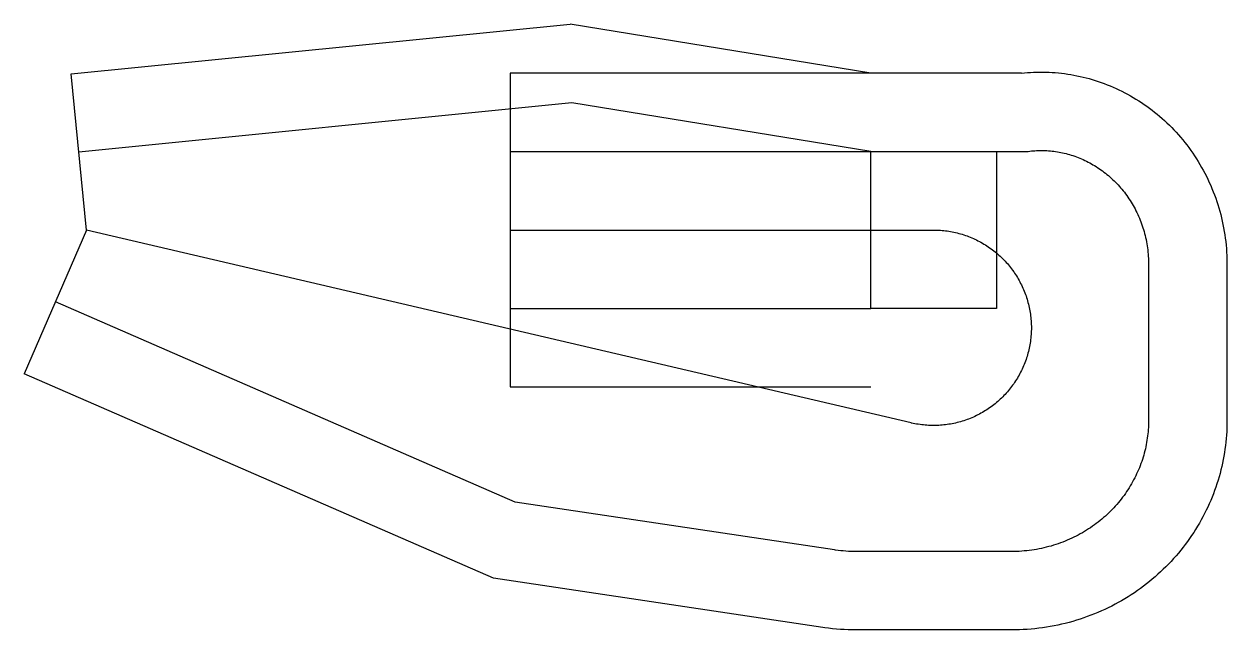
# Model space of a CAD drawing. Header units: metres. Extents: x -21478 to 6927, y -9444 to 4865.
import ezdxf

# ---------------------------------------------------------------- set-up
doc = ezdxf.new("R2010")
doc.units = ezdxf.units.M

msp = doc.modelspace()

# ---------------------------------------------------------------- linework, layer by layer
at = {"color": 1}
for p, q in [((-20369, 3686), (-8579, 4865)), ((-1482, 3704), (-8579, 4865)), ((-10000, 3704), (-10000, -3704)), ((2072, 3704), (-10000, 3704)), ((-20000, 0), (-20369, 3686)), ((-8544, 3007), (-20184, 1843)), ((-1482, 1852), (-8544, 3007)), ((-10000, 1852), (2192, 1852)), ((-20000, 0), (-21478, -3396)), ((5075, -805), (5075, -4509)), ((6927, -805), (6927, -4509)), ((-9878, -6425), (-20739, -1698)), ((-10000, -1852), (-1482, -1852)), ((-10394, -8221), (-21478, -3396)), ((-10000, -3704), (-1482, -3704)), ((-2344, -7554), (-9878, -6425)), ((1842, -7592), (-1831, -7592)), ((-2618, -9386), (-10394, -8221)), ((1842, -9444), (-1831, -9444))]:
    msp.add_line(p, q, dxfattribs=at)
for points in [[(2072, 3704), (2144, 3712), (2216, 3718), (2288, 3723), (2361, 3727), (2434, 3729), (2507, 3730), (2580, 3730), (2653, 3729), (2726, 3726), (2799, 3723), (2873, 3717), (2946, 3711), (3019, 3703), (3093, 3694), (3166, 3684), (3239, 3672), (3312, 3659), (3385, 3645), (3458, 3630), (3530, 3613), (3602, 3595), (3675, 3575), (3746, 3555), (3818, 3533), (3889, 3510), (3960, 3485), (4031, 3459), (4101, 3432), (4171, 3404), (4241, 3375), (4310, 3344), (4378, 3312), (4446, 3278), (4514, 3244), (4581, 3208), (4648, 3171), (4714, 3133), (4779, 3094), (4844, 3053), (4908, 3011), (4972, 2968), (5035, 2924), (5097, 2879), (5158, 2833), (5219, 2785), (5279, 2737), (5338, 2687), (5397, 2636), (5454, 2584), (5511, 2531), (5567, 2477), (5622, 2422), (5676, 2366), (5729, 2309), (5782, 2251), (5833, 2192), (5883, 2132), (5933, 2071), (5981, 2009), (6029, 1946), (6075, 1882), (6120, 1817), (6164, 1752), (6207, 1685), (6249, 1618), (6290, 1550), (6330, 1481), (6368, 1412), (6406, 1341), (6442, 1270), (6477, 1198), (6511, 1126), (6543, 1053), (6574, 979), (6604, 904), (6633, 829), (6661, 754), (6687, 677), (6712, 600), (6736, 523), (6758, 445), (6779, 367), (6798, 288), (6817, 209), (6833, 129), (6849, 50), (6863, -31), (6876, -112), (6887, -193), (6897, -274), (6906, -355), (6913, -437), (6918, -519), (6923, -601), (6926, -684), (6927, -766), (6927, -805)], [(1482, -1852), (-1482, -1852), (-1482, 1852), (1482, 1852), (1482, -1852)], [(2192, 1852), (2231, 1858), (2271, 1863), (2311, 1867), (2351, 1871), (2391, 1874), (2431, 1876), (2472, 1877), (2512, 1878), (2553, 1878), (2594, 1878), (2635, 1877), (2676, 1875), (2717, 1872), (2758, 1868), (2799, 1864), (2840, 1859), (2881, 1854), (2923, 1847), (2964, 1840), (3005, 1832), (3046, 1824), (3087, 1815), (3128, 1804), (3169, 1794), (3210, 1782), (3251, 1770), (3291, 1757), (3332, 1743), (3372, 1729), (3412, 1713), (3452, 1697), (3492, 1681), (3532, 1663), (3571, 1645), (3610, 1626), (3649, 1606), (3688, 1586), (3726, 1565), (3764, 1543), (3802, 1521), (3839, 1497), (3877, 1473), (3914, 1449), (3950, 1423), (3986, 1397), (4022, 1370), (4057, 1343), (4092, 1315), (4127, 1286), (4161, 1257), (4195, 1227), (4228, 1196), (4261, 1164), (4293, 1132), (4325, 1100), (4356, 1066), (4387, 1032), (4417, 998), (4447, 963), (4476, 927), (4505, 891), (4533, 854), (4560, 816), (4587, 778), (4613, 739), (4639, 700), (4664, 661), (4688, 620), (4712, 580), (4735, 539), (4757, 497), (4779, 455), (4800, 412), (4820, 369), (4840, 325), (4859, 281), (4877, 237), (4894, 192), (4911, 147), (4927, 101), (4942, 55), (4956, 9), (4970, -38), (4983, -85), (4995, -132), (5006, -180), (5016, -227), (5026, -276), (5034, -324), (5042, -373), (5049, -422), (5056, -471), (5061, -520), (5065, -570), (5069, -620), (5072, -670), (5074, -720), (5075, -770), (5075, -805)], [(-10000, 0), (0, 0), (40, 0), (81, -1), (121, -3), (161, -6), (201, -9), (241, -13), (281, -17), (321, -22), (361, -28), (401, -35), (440, -42), (480, -50), (519, -59), (558, -69), (597, -79), (636, -89), (675, -101), (713, -113), (751, -126), (789, -139), (827, -153), (865, -168), (902, -183), (939, -200), (975, -216), (1012, -234), (1048, -252), (1084, -270), (1119, -289), (1154, -309), (1189, -330), (1223, -351), (1257, -372), (1291, -395), (1324, -417), (1357, -441), (1389, -465), (1421, -489), (1452, -514), (1484, -540), (1514, -566), (1544, -593), (1574, -620), (1603, -648), (1632, -676), (1660, -705), (1688, -734), (1715, -764), (1742, -794), (1768, -824), (1794, -856), (1819, -887), (1843, -919), (1867, -951), (1891, -984), (1913, -1017), (1936, -1051), (1957, -1085), (1978, -1119), (1999, -1154), (2019, -1189), (2038, -1224), (2056, -1260), (2074, -1296), (2092, -1333), (2108, -1369), (2124, -1406), (2140, -1443), (2155, -1481), (2169, -1519), (2182, -1557), (2195, -1595), (2207, -1633), (2219, -1672), (2229, -1711), (2239, -1750), (2249, -1789), (2258, -1828), (2266, -1868), (2273, -1907), (2280, -1947), (2285, -1987), (2291, -2027), (2295, -2067), (2299, -2107), (2302, -2147), (2305, -2187), (2307, -2227), (2308, -2268), (2308, -2308), (2308, -2348), (2307, -2388), (2305, -2429), (2302, -2469), (2299, -2509), (2295, -2549), (2291, -2589), (2285, -2629), (2280, -2669), (2273, -2709), (2266, -2748), (2258, -2788), (2249, -2827), (2239, -2866), (2229, -2905), (2219, -2944), (2207, -2983), (2195, -3021), (2182, -3059), (2169, -3097), (2155, -3135), (2140, -3173), (2124, -3210), (2108, -3247), (2092, -3283), (2074, -3320), (2056, -3356), (2038, -3391), (2019, -3427), (1999, -3462), (1978, -3497), (1957, -3531), (1936, -3565), (1913, -3599), (1891, -3632), (1867, -3665), (1843, -3697), (1819, -3729), (1794, -3760), (1768, -3791), (1742, -3822), (1715, -3852), (1688, -3882), (1660, -3911), (1632, -3940), (1603, -3968), (1574, -3996), (1544, -4023), (1514, -4050), (1484, -4076), (1452, -4102), (1421, -4127), (1389, -4151), (1357, -4175), (1324, -4198), (1291, -4221), (1257, -4244), (1223, -4265), (1189, -4286), (1154, -4307), (1119, -4327), (1084, -4346), (1048, -4364), (1012, -4382), (975, -4400), (939, -4416), (902, -4432), (865, -4448), (827, -4463), (789, -4477), (751, -4490), (713, -4503), (675, -4515), (636, -4526), (597, -4537), (558, -4547), (519, -4557), (480, -4565), (440, -4573), (401, -4581), (361, -4587), (321, -4593), (281, -4599), (241, -4603), (201, -4607), (161, -4610), (121, -4613), (81, -4614), (40, -4616), (0, -4616), (-40, -4616), (-81, -4614), (-121, -4613), (-161, -4610), (-201, -4607), (-241, -4603), (-281, -4599), (-321, -4593), (-361, -4587), (-401, -4581), (-440, -4573), (-480, -4565), (-519, -4557), (-526, -4555), (-20000, 0)], [(5075, -4509), (5075, -4560), (5073, -4610), (5071, -4661), (5068, -4711), (5064, -4762), (5059, -4813), (5053, -4863), (5047, -4914), (5039, -4965), (5031, -5015), (5021, -5066), (5011, -5116), (5000, -5167), (4988, -5217), (4975, -5267), (4961, -5318), (4946, -5367), (4930, -5417), (4914, -5467), (4896, -5516), (4878, -5565), (4859, -5614), (4838, -5663), (4817, -5711), (4795, -5760), (4773, -5808), (4749, -5855), (4724, -5902), (4699, -5949), (4673, -5996), (4645, -6042), (4617, -6088), (4588, -6133), (4559, -6178), (4528, -6222), (4497, -6267), (4464, -6310), (4431, -6353), (4397, -6396), (4363, -6438), (4327, -6479), (4291, -6520), (4254, -6561), (4216, -6601), (4178, -6640), (4138, -6679), (4098, -6717), (4057, -6754), (4016, -6791), (3973, -6827), (3930, -6862), (3887, -6897), (3842, -6931), (3797, -6964), (3752, -6997), (3705, -7029), (3658, -7060), (3611, -7090), (3563, -7120), (3514, -7149), (3464, -7177), (3414, -7204), (3364, -7230), (3313, -7256), (3261, -7280), (3209, -7304), (3156, -7327), (3103, -7349), (3050, -7370), (2996, -7390), (2941, -7409), (2886, -7428), (2831, -7445), (2775, -7462), (2719, -7477), (2662, -7492), (2606, -7506), (2548, -7518), (2491, -7530), (2433, -7541), (2375, -7550), (2317, -7559), (2258, -7567), (2199, -7574), (2140, -7579), (2081, -7584), (2021, -7588), (1962, -7590), (1902, -7592), (1842, -7592), (1842, -7592)], [(6927, -4509), (6926, -4592), (6924, -4675), (6921, -4758), (6916, -4841), (6909, -4923), (6901, -5006), (6892, -5089), (6881, -5172), (6868, -5254), (6855, -5337), (6839, -5419), (6823, -5502), (6804, -5583), (6785, -5665), (6764, -5747), (6741, -5828), (6717, -5909), (6692, -5990), (6665, -6070), (6637, -6150), (6607, -6229), (6576, -6308), (6543, -6387), (6509, -6465), (6474, -6542), (6437, -6619), (6399, -6696), (6360, -6772), (6319, -6847), (6276, -6922), (6233, -6996), (6188, -7069), (6142, -7142), (6094, -7214), (6045, -7285), (5995, -7355), (5943, -7425), (5891, -7493), (5837, -7561), (5782, -7628), (5725, -7694), (5667, -7760), (5608, -7824), (5548, -7887), (5487, -7950), (5425, -8011), (5361, -8071), (5297, -8130), (5231, -8189), (5164, -8246), (5096, -8302), (5027, -8357), (4957, -8410), (4886, -8463), (4814, -8514), (4741, -8564), (4667, -8613), (4592, -8661), (4516, -8707), (4440, -8753), (4362, -8796), (4284, -8839), (4205, -8880), (4125, -8920), (4044, -8959), (3962, -8996), (3880, -9032), (3797, -9066), (3713, -9099), (3629, -9130), (3544, -9161), (3458, -9189), (3372, -9216), (3285, -9242), (3198, -9266), (3110, -9289), (3022, -9310), (2933, -9330), (2844, -9348), (2755, -9365), (2665, -9380), (2574, -9393), (2484, -9405), (2393, -9415), (2302, -9424), (2210, -9431), (2118, -9437), (2026, -9441), (1934, -9443), (1842, -9444), (1842, -9444)], [(-1831, -7592), (-1891, -7592), (-1951, -7590), (-2012, -7588), (-2072, -7584), (-2132, -7579), (-2192, -7573), (-2252, -7566), (-2313, -7559), (-2344, -7554)], [(-1831, -9444), (-1924, -9443), (-2016, -9441), (-2108, -9437), (-2201, -9431), (-2293, -9424), (-2386, -9415), (-2478, -9405), (-2570, -9392), (-2618, -9386)]]:
    msp.add_lwpolyline(points, dxfattribs=at)

doc.saveas('drawing.dxf')
